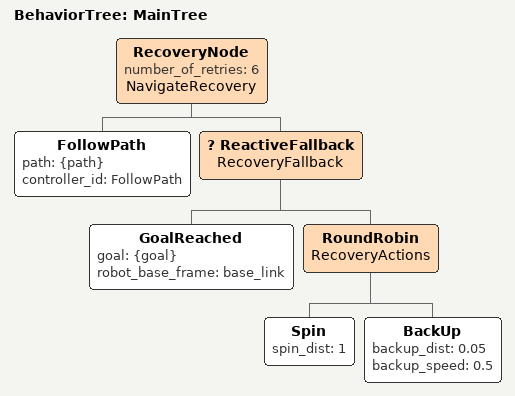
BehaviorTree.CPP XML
<root main_tree_to_execute="MainTree">
  <BehaviorTree ID="MainTree">
    <RecoveryNode number_of_retries="6" name="NavigateRecovery"><!-- 실패 시 6번 재시도 -->
      <FollowPath path="{path}" controller_id="FollowPath"/>
      <ReactiveFallback name="RecoveryFallback"><!-- child 실패 시 restart -->
        <GoalReached goal="{goal}" robot_base_frame="base_link"/>
        <RoundRobin name="RecoveryActions"><!-- children이 모두 실패하면 실패 -> 1) 1만큼 회전 시도 -> 2) 실패 시 0.05만큼 1의 속도로 물러남 -->
          <Spin spin_dist="1"/>
          <BackUp backup_dist="0.05" backup_speed="0.5"/>
        </RoundRobin>
      </ReactiveFallback>
    </RecoveryNode>
  </BehaviorTree>
</root>
